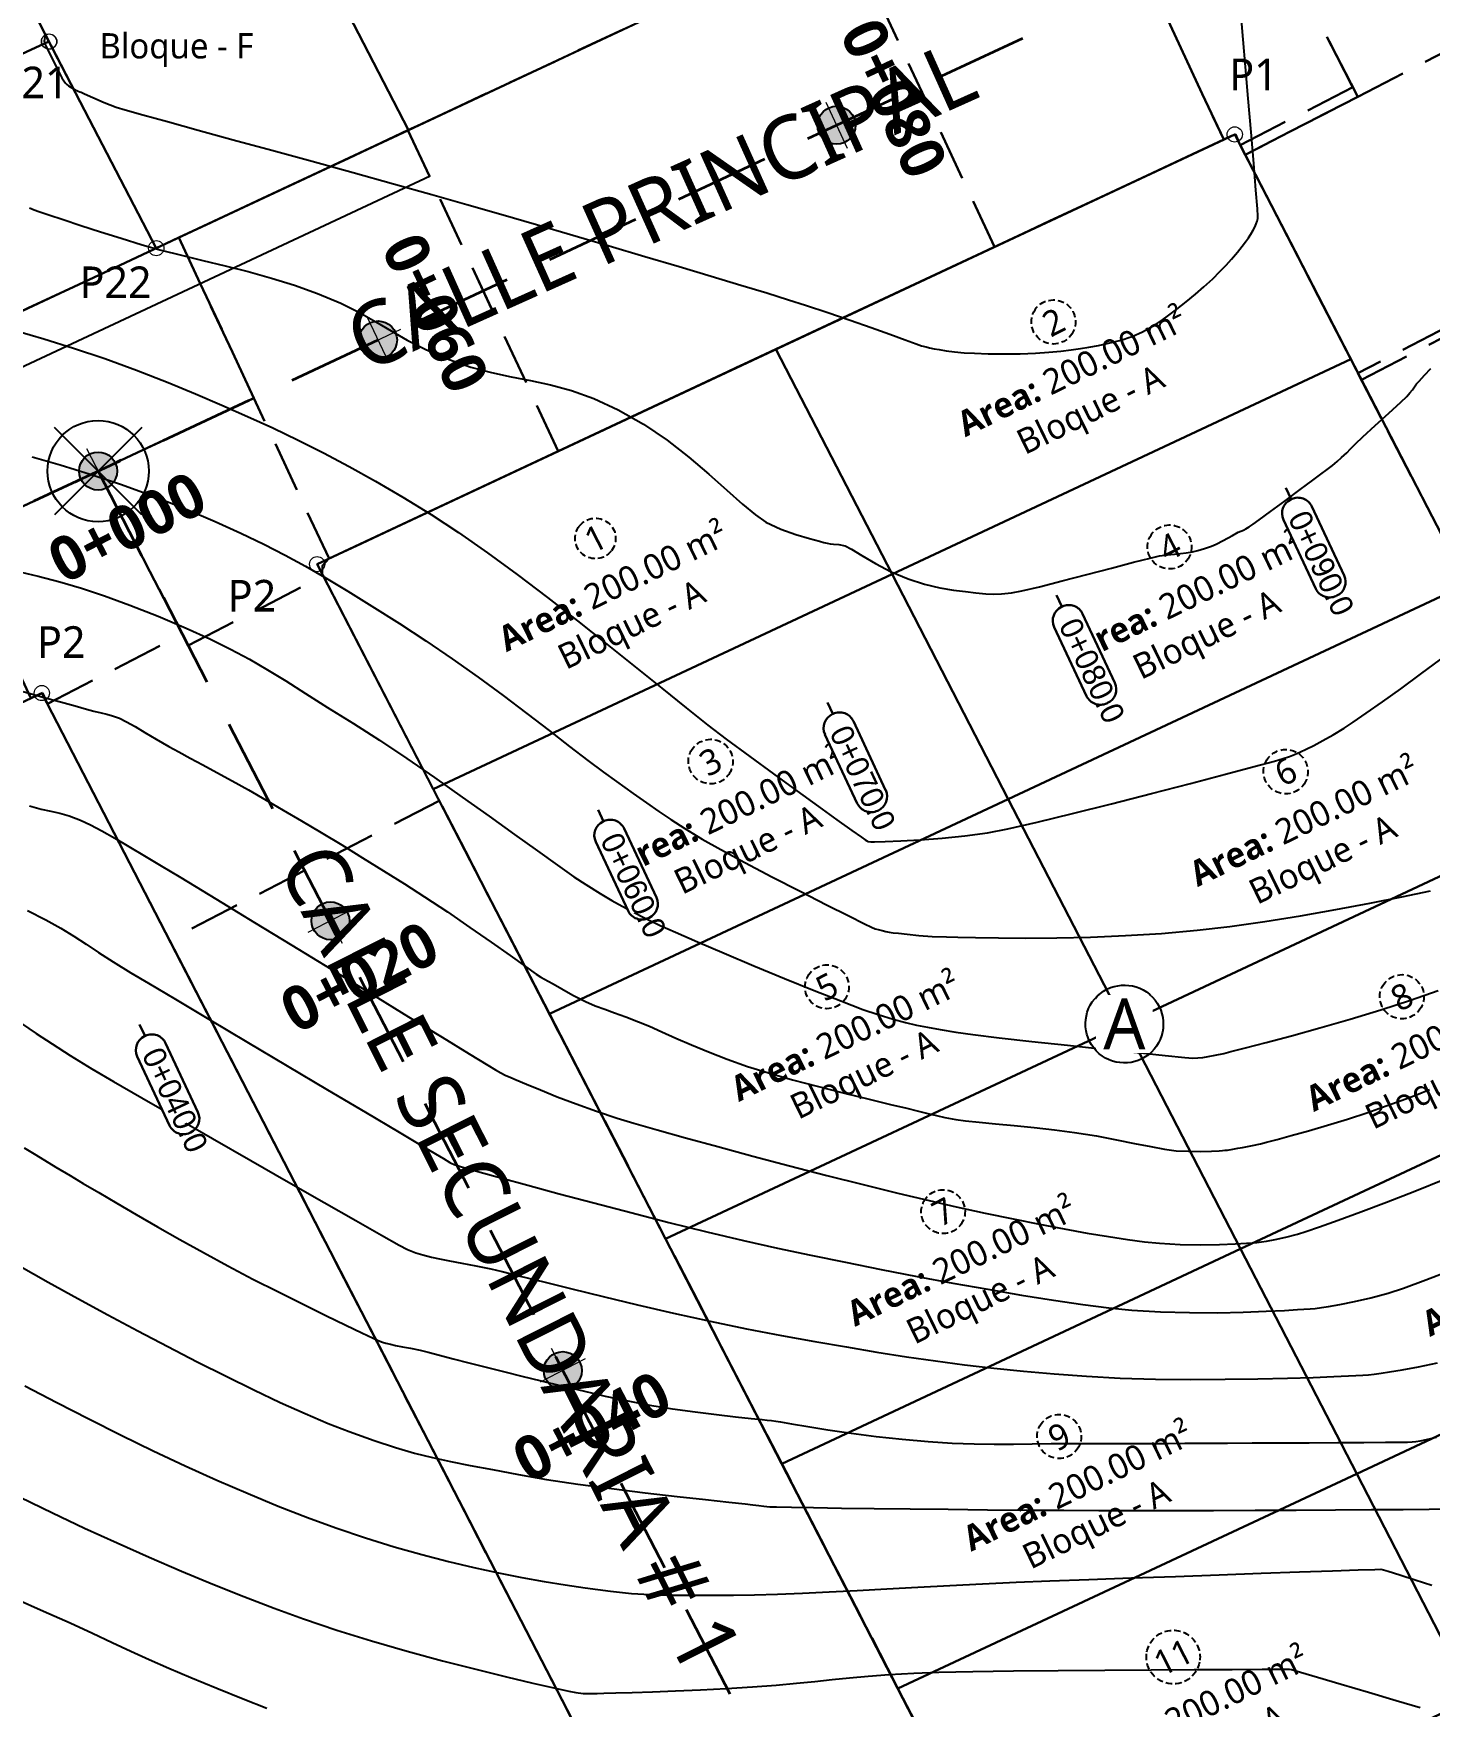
# Model space of a CAD drawing. Header units: millimetres. Extents: x 86 to 591881, y 99 to 1307229.
# Drawn here: x 590627.7 to 590682.9, y 1307025.7 to 1307091.8 of the extents above; entities that cross this region are included whole.
import ezdxf
from ezdxf.enums import TextEntityAlignment as Align

# ---------------------------------------------------------------- set-up
doc = ezdxf.new("R2010")
doc.units = ezdxf.units.MM
for name, pattern in [('CENTER2', [1.125, 0.75, -0.125, 0.125, -0.125]), ('DASHDOT', [1, 0.5, -0.25, 0, -0.25]), ('DASHED', [0.75, 0.5, -0.25]), ('DASHED2', [0.375, 0.25, -0.125]), ('HIDDEN', [0.375, 0.25, -0.125])]:
    doc.linetypes.add(name, pattern=pattern)
for name, color, linetype in [('0_BLOQUES CARRETERA', 7, 'Continuous'), ('_BREAKLINES CORRIDOR', 7, 'Continuous'), ('C-PROP-BNDY', 150, 'Continuous'), ('C-PROP-LINE', 230, 'Continuous'), ('C-PROP-TEXT', 92, 'Continuous'), ('C-ROAD', 7, 'Continuous'), ('C-ROAD-CORR-BNDY', 1, 'CENTER2'), ('C-ROAD-INTS', 5, 'Continuous'), ('C-ROAD-MARK', 212, 'Continuous'), ('C-ROAD-SAMP-TEXT', 11, 'Continuous'), ('C-ROAD-STAN-MAJR', 11, 'Continuous'), ('C-TOPO-MAJR', 9, 'Continuous'), ('C-TOPO-MINR', 8, 'Continuous')]:
    doc.layers.add(name, color=color, linetype=linetype)
for name, color, linetype, lineweight in [('_BLOQUES', 9, 'Continuous', 20), ('_BORDILLOS Y CUNETAS', 252, 'Continuous', 20), ('_TEXTO', 3, 'Continuous', 25), ('COTAS', 40, 'Continuous', 5), ('CUADROS', 9, 'Continuous', 20)]:
    doc.layers.add(name, color=color, linetype=linetype, lineweight=lineweight)
doc.styles.add('ST - ETIQUETAS', font='', dxfattribs={"height": 2.5})
doc.styles.get("Standard").update_dxf_attribs({"font": 'simplex.shx'})
doc.styles.get('ST - ETIQUETAS').set_extended_font_data('Roboto Thin')

# ---------------------------------------------------------------- blocks, each defined once
blk = doc.blocks.new('MARCA ESTACION')
h = blk.add_hatch(color=7)
h.dxf.hatch_style = 1
h.paths.add_polyline_path([(-3, 0), (0, 0), (0, 3, 0.414214)])
h.paths.add_polyline_path([(3, 0), (0, 0), (0, -3, 0.414214)])
at = {"true_color": 0xffffff}
h = blk.add_hatch(color=7, dxfattribs=at)
h.dxf.hatch_style = 1
h.paths.add_polyline_path([(0, 3), (0, 0), (3, 0, 0.414214)])
h.paths.add_polyline_path([(0, 0), (-3, 0, 0.414214), (0, -3)])
at = {"color": 7, "lineweight": 20}
for points in [[(0, 4), (0, -4)], [(-4, 0), (4, 0)]]:
    blk.add_lwpolyline(points, dxfattribs=at)
at = {"color": 7}
blk.add_circle((0, 0), 3, dxfattribs=at)
blk = doc.blocks.new('POINT INTERS')
at = {"layer": '0_BLOQUES CARRETERA', "linetype": 'DASHDOT', "lineweight": 5}
h = blk.add_hatch(color=244, dxfattribs=at)
h.dxf.hatch_style = 1
h.set_gradient(color1=(153, 27, 30), color2=(248, 153, 30), name='INVSPHERICAL')
h.paths.add_polyline_path([(0.6, 0, 1), (-0.6, 0, 1)])
blk.add_circle((0, 0), 0.574, dxfattribs=at)
blk = doc.blocks.new('Marker Pnt')
at = {"flags": 128}
for points in [[(0.862, -0.862), (-0.862, 0.862)], [(0.862, 0.862), (-0.862, -0.862)]]:
    blk.add_lwpolyline(points, dxfattribs=at)
blk.add_circle((0, 0), 1)

msp = doc.modelspace()

# ---------------------------------------------------------------- linework, layer by layer
at = {"layer": '_BLOQUES', "flags": 128}
for points in [[(590632.572, 1307083.28), (590606.041, 1307134.548), (590589.283, 1307128.797), (590583.662, 1307127.131), (590586.837, 1307126.992), (590589.321, 1307126.129), (590591.492, 1307124.646), (590593.204, 1307122.65), (590594.245, 1307120.539), (590594.733, 1307118.519), (590594.768, 1307115.803), (590594.817, 1307113.868), (590595.121, 1307111.566), (590595.633, 1307109.501), (590596.212, 1307107.858), (590600.375, 1307099.326), (590604.559, 1307090.883), (590612.893, 1307074.065), (590632.572, 1307083.28)], [(590590.178, 1307047.968), (590628.051, 1307065.704), (590657.956, 1307007.818), (590654.811, 1307006.619), (590647.927, 1307003.89), (590634.295, 1306998.682), (590617.753, 1306992.343), (590613.249, 1307001.467), (590607.385, 1307013.689), (590599.683, 1307029.141), (590590.178, 1307047.968)]]:
    msp.add_lwpolyline(points, dxfattribs=at)
at = {"layer": '_BLOQUES', "color": 140, "linetype": 'Continuous', "lineweight": 25}
msp.add_polyline3d([(590638.927, 1307070.797, 0), (590675.179, 1307087.774, 0), (590702.712, 1307034.462, 0), (590666.46, 1307017.488, 0), (590638.927, 1307070.797, 0)], dxfattribs=at)
at = {"layer": '_BORDILLOS Y CUNETAS'}
for p, q in [((590590.178, 1307047.968), (590628.051, 1307065.704)), ((590628.051, 1307065.704), (590657.956, 1307007.818))]:
    msp.add_line(p, q, dxfattribs=at)
at = {"layer": '_BREAKLINES CORRIDOR', "flags": 128}
for points in [[(590669.157, 1307012.265), (590638.927, 1307070.797), (590675.179, 1307087.774), (590706.383, 1307027.354)], [(590590.178, 1307047.968), (590628.051, 1307065.704), (590657.956, 1307007.818)], [(590628.051, 1307065.704), (590657.956, 1307007.818)]]:
    msp.add_lwpolyline(points, dxfattribs=at)
at = {"layer": 'C-PROP-BNDY', "color": 150, "linetype": 'Continuous', "lineweight": -3}
msp.add_polyline3d([(590645.365, 1307032.182, 0), (590628.051, 1307065.704, 0), (590590.178, 1307047.968, 0), (590599.683, 1307029.141, 0), (590607.385, 1307013.689, 0), (590613.279, 1307001.404, 0), (590617.753, 1306992.343, 0), (590634.295, 1306998.682, 0), (590647.927, 1307003.89, 0), (590654.811, 1307006.619, 0), (590657.956, 1307007.818, 0), (590645.365, 1307032.182, 0)], dxfattribs=at)
at = {"layer": 'C-PROP-LINE', "color": 4, "linetype": 'Continuous', "lineweight": 25}
for points in [[(590613.951, 1307121.439, 0), (590615.65, 1307118.713, 0), (590617.435, 1307117.34, 0), (590619.461, 1307116.473, 0), (590621.43, 1307116.222, 0), (590623.4, 1307116.463, 0), (590625.251, 1307117.181, 0), (590626.682, 1307118.168, 0), (590628.133, 1307119.61, 0), (590629.298, 1307120.642, 0), (590630.862, 1307121.8, 0), (590632.53, 1307122.801, 0), (590634.288, 1307123.635, 0), (590636.407, 1307124.437, 0), (590681.268, 1307141.081, 0), (590695.985, 1307112.977, 0), (590632.572, 1307083.28, 0), (590613.012, 1307121.078, 0), (590613.951, 1307121.439, 0)], [(590644.593, 1307108.385, 0), (590634.262, 1307103.938, 0), (590642.538, 1307087.947, 0), (590652.705, 1307092.709, 0), (590644.593, 1307108.385, 0)], [(590634.262, 1307103.938, 0), (590624.137, 1307099.579, 0), (590627.962, 1307092.163, 0), (590628.335, 1307091.441, 0), (590632.572, 1307083.28, 0), (590642.538, 1307087.947, 0), (590634.262, 1307103.938, 0)], [(590628.335, 1307091.441, 0), (590627.962, 1307092.163, 0), (590624.137, 1307099.579, 0), (590604.559, 1307090.883, 0), (590608.765, 1307082.395, 0), (590628.335, 1307091.441, 0)], [(590632.572, 1307083.28, 0), (590628.346, 1307091.446, 0), (590624.137, 1307099.579, 0)], [(590632.572, 1307083.28, 0), (590628.335, 1307091.441, 0), (590608.765, 1307082.395, 0), (590612.893, 1307074.065, 0), (590632.572, 1307083.28, 0)], [(590675.179, 1307087.774, 0), (590657.053, 1307079.286, 0), (590661.642, 1307070.401, 0), (590679.767, 1307078.889, 0), (590675.179, 1307087.774, 0)], [(590612.893, 1307074.065, 0), (590632.572, 1307083.28, 0)], [(590657.053, 1307079.286, 0), (590638.927, 1307070.797, 0), (590643.515, 1307061.913, 0), (590661.642, 1307070.4, 0), (590661.642, 1307070.401, 0), (590657.053, 1307079.286, 0)], [(590684.356, 1307070.004, 0), (590679.767, 1307078.889, 0), (590661.642, 1307070.401, 0), (590661.642, 1307070.4, 0), (590666.231, 1307061.516, 0), (590684.356, 1307070.004, 0)], [(590661.642, 1307070.4, 0), (590643.515, 1307061.913, 0), (590648.104, 1307053.028, 0), (590666.231, 1307061.515, 0), (590666.231, 1307061.516, 0), (590661.642, 1307070.4, 0)], [(590688.945, 1307061.119, 0), (590684.356, 1307070.004, 0), (590666.231, 1307061.516, 0), (590666.231, 1307061.515, 0), (590670.82, 1307052.63, 0), (590688.945, 1307061.119, 0)], [(590666.231, 1307061.515, 0), (590648.104, 1307053.028, 0), (590652.693, 1307044.143, 0), (590670.82, 1307052.63, 0), (590670.82, 1307052.63, 0), (590666.231, 1307061.515, 0)], [(590693.534, 1307052.233, 0), (590688.945, 1307061.119, 0), (590670.82, 1307052.63, 0), (590670.82, 1307052.63, 0), (590675.409, 1307043.745, 0), (590693.534, 1307052.233, 0)], [(590675.409, 1307043.745, 0), (590670.82, 1307052.63, 0), (590652.693, 1307044.143, 0), (590657.282, 1307035.258, 0), (590675.409, 1307043.745, 0)], [(590698.123, 1307043.348, 0), (590693.534, 1307052.233, 0), (590675.409, 1307043.745, 0), (590679.997, 1307034.86, 0), (590679.998, 1307034.86, 0), (590698.123, 1307043.348, 0)], [(590675.409, 1307043.745, 0), (590657.282, 1307035.258, 0), (590661.871, 1307026.373, 0), (590679.997, 1307034.86, 0), (590675.409, 1307043.745, 0)], [(590702.712, 1307034.462, 0), (590698.123, 1307043.348, 0), (590679.998, 1307034.86, 0), (590684.586, 1307025.975, 0), (590702.712, 1307034.462, 0)], [(590684.586, 1307025.975, 0), (590679.998, 1307034.86, 0), (590679.997, 1307034.86, 0), (590661.871, 1307026.373, 0), (590666.46, 1307017.488, 0), (590684.586, 1307025.975, 0)]]:
    msp.add_polyline3d(points, dxfattribs=at)
at = {"layer": 'C-PROP-TEXT', "color": 12, "linetype": 'DASHED2', "lineweight": 25, "extrusion": (0, 0, -1)}
for centre, radius, start, end in [((-590668.015, 1307080.364), 0.872, 27.69417, 207.69417), ((-590668.015, 1307080.364), 0.872, 207.69417, 27.69417), ((-590649.921, 1307071.812), 0.8, 218.28978, 38.28978), ((-590649.921, 1307071.812), 0.8, 38.28978, 218.28978), ((-590672.604, 1307071.477), 0.87, 26.73934, 206.73934), ((-590672.604, 1307071.477), 0.87, 206.73934, 26.73934), ((-590654.474, 1307062.998), 0.88, 27.74936, 207.74936), ((-590654.474, 1307062.998), 0.88, 207.74936, 27.74936), ((-590677.19, 1307062.599), 0.877, 208.05681, 28.05681), ((-590677.19, 1307062.599), 0.877, 28.05681, 208.05681), ((-590659.069, 1307054.1), 0.866, 208.4059, 28.4059), ((-590659.069, 1307054.1), 0.866, 28.4059, 208.4059), ((-590681.781, 1307053.708), 0.871, 28.83563, 208.83563), ((-590681.781, 1307053.708), 0.871, 208.83563, 28.83563), ((-590663.658, 1307045.216), 0.866, 27.22849, 207.22849), ((-590663.658, 1307045.216), 0.866, 207.22849, 27.22849), ((-590668.244, 1307036.335), 0.871, 28.83563, 208.83563), ((-590668.244, 1307036.335), 0.871, 208.83563, 28.83563), ((-590672.747, 1307027.619), 1.06, 11.11357, 191.11357), ((-590672.747, 1307027.619), 1.06, 191.11357, 11.11357)]:
    msp.add_arc(centre, radius, start, end, dxfattribs=at)
at = {"layer": 'C-ROAD', "color": 2, "linetype": 'HIDDEN', "lineweight": 35, "ltscale": 15, "flags": 128}
for points in [[(590586.998, 1307054.208), (590821.743, 1307164.14)], [(590630.274, 1307074.474), (590663.56, 1307010.043)]]:
    msp.add_lwpolyline(points, dxfattribs=at)
at = {"layer": 'C-ROAD', "color": 7, "linetype": 'Continuous', "lineweight": -3, "flags": 128}
msp.add_lwpolyline([(590613.441, 1307072.113), (590643.395, 1307086.14)], dxfattribs=at)
at = {"layer": 'C-ROAD-CORR-BNDY', "color": 166, "linetype": 'DASHED', "lineweight": 30, "ltscale": 4}
for points in [[(590665.687, 1307083.329), (590666.038, 1307083.493), (590667.849, 1307084.342), (590669.66, 1307085.19), (590671.472, 1307086.038), (590673.283, 1307086.886), (590674.743, 1307087.57), (590668.806, 1307100.249), (590667.345, 1307099.565), (590665.534, 1307098.717), (590663.723, 1307097.868), (590661.912, 1307097.02), (590660.101, 1307096.172), (590659.75, 1307096.008)], [(590684.48, 1307091.556), (590684.455, 1307091.605), (590684.455, 1307091.606), (590684.455, 1307091.606), (590684.237, 1307092.016), (590684.242, 1307092.018), (590684.362, 1307092.074), (590684.363, 1307092.075), (590684.363, 1307092.075), (590684.708, 1307092.236), (590684.708, 1307092.237), (590684.712, 1307092.239), (590681.744, 1307098.578), (590681.679, 1307098.548), (590681.671, 1307098.544), (590676.509, 1307096.126), (590676.496, 1307096.12), (590676.505, 1307096.103), (590677.414, 1307094.342), (590677.439, 1307094.294), (590679.755, 1307089.809), (590679.758, 1307089.803), (590679.761, 1307089.797), (590680.038, 1307089.262)], [(590674.743, 1307087.57), (590675.057, 1307087.717), (590675.058, 1307087.717), (590675.059, 1307087.718), (590675.179, 1307087.774), (590675.209, 1307087.788), (590675.398, 1307087.35), (590675.398, 1307087.35), (590675.398, 1307087.349), (590675.399, 1307087.347), (590679.842, 1307089.641), (590679.829, 1307089.667), (590679.826, 1307089.673), (590679.823, 1307089.679), (590677.574, 1307094.032), (590677.414, 1307094.342), (590676.504, 1307096.104), (590676.496, 1307096.12), (590676.484, 1307096.115), (590671.774, 1307093.909)], [(590648.454, 1307075.259), (590662.415, 1307081.797), (590665.687, 1307083.329), (590659.75, 1307096.008), (590656.478, 1307094.476), (590642.516, 1307087.937)], [(590675.595, 1307086.968), (590675.724, 1307086.718), (590676.642, 1307084.941), (590677.56, 1307083.164), (590678.477, 1307081.387), (590679.395, 1307079.61), (590679.988, 1307078.462), (590679.99, 1307078.459), (590680.184, 1307078.083), (590689.069, 1307082.671), (590688.875, 1307083.048), (590688.873, 1307083.05), (590688.28, 1307084.199), (590687.362, 1307085.976), (590686.445, 1307087.753), (590685.527, 1307089.53), (590684.609, 1307091.307), (590684.48, 1307091.556)], [(590675.399, 1307087.347), (590675.595, 1307086.968), (590680.038, 1307089.262), (590679.842, 1307089.641)], [(590639.398, 1307071.018), (590640.681, 1307071.619), (590642.492, 1307072.467), (590644.303, 1307073.315), (590646.114, 1307074.163), (590647.926, 1307075.011), (590648.454, 1307075.259), (590642.516, 1307087.937), (590641.988, 1307087.69), (590640.177, 1307086.842), (590638.366, 1307085.994), (590636.555, 1307085.145), (590634.743, 1307084.297), (590633.46, 1307083.696)], [(590624.647, 1307071.839), (590625.033, 1307072.02), (590626.845, 1307072.869), (590628.656, 1307073.717), (590629.263, 1307074.001), (590630.467, 1307074.565), (590632.278, 1307075.413), (590634.09, 1307076.261), (590635.901, 1307077.11), (590636.429, 1307077.357), (590633.46, 1307083.696), (590632.932, 1307083.449), (590631.121, 1307082.601), (590629.31, 1307081.752), (590627.498, 1307080.904), (590626.295, 1307080.341), (590625.687, 1307080.056), (590623.876, 1307079.208), (590622.065, 1307078.36), (590621.678, 1307078.179)], [(590680.047, 1307078.347), (590681.231, 1307076.056), (590690.408, 1307058.286), (590699.585, 1307040.516), (590706.501, 1307027.124), (590715.386, 1307031.713), (590708.47, 1307045.104), (590699.293, 1307062.875), (590690.116, 1307080.645), (590688.932, 1307082.936)], [(590639.166, 1307070.335), (590639.132, 1307070.416), (590639.132, 1307070.417), (590639.136, 1307070.724), (590639.136, 1307070.726), (590639.148, 1307070.757), (590639.149, 1307070.758), (590639.149, 1307070.759), (590639.393, 1307071.016), (590639.398, 1307071.018), (590636.429, 1307077.357), (590636.363, 1307077.326), (590630.289, 1307074.481), (590630.274, 1307074.474), (590630.283, 1307074.458), (590630.733, 1307073.585), (590630.763, 1307073.528), (590633.302, 1307068.612), (590633.306, 1307068.605), (590633.835, 1307067.581)], [(590627.616, 1307065.5), (590627.99, 1307065.675), (590627.991, 1307065.676), (590627.992, 1307065.676), (590628.051, 1307065.704), (590628.082, 1307065.719), (590628.272, 1307065.277), (590633.603, 1307068.031), (590630.923, 1307073.219), (590630.733, 1307073.585), (590630.282, 1307074.459), (590630.274, 1307074.474), (590630.26, 1307074.468), (590624.647, 1307071.839)], [(590633.094, 1307055.943), (590634.123, 1307053.952), (590643.303, 1307036.183), (590652.482, 1307018.414), (590657.956, 1307007.818), (590657.957, 1307007.816), (590658.229, 1307007.289), (590668.891, 1307012.797), (590668.619, 1307013.323), (590668.617, 1307013.326), (590663.144, 1307023.922), (590653.964, 1307041.691), (590644.784, 1307059.46), (590643.755, 1307061.451)]]:
    msp.add_lwpolyline(points, close=True, dxfattribs=at)
at = {"layer": 'C-TOPO-MAJR', "color": 40, "linetype": 'Continuous', "lineweight": -3}
for points, elevation in [([(590627.57, 1307084.874), (590627.75, 1307084.8), (590627.938, 1307084.734), (590628.333, 1307084.599), (590628.897, 1307084.41), (590629.588, 1307084.182), (590630.365, 1307083.93), (590631.189, 1307083.669), (590632.017, 1307083.415), (590632.764, 1307083.205), (590633.566, 1307083.002), (590634.414, 1307082.798), (590635.296, 1307082.584), (590636.202, 1307082.355), (590637.119, 1307082.101), (590638.037, 1307081.815), (590638.944, 1307081.491), (590639.862, 1307081.104), (590640.605, 1307080.734), (590641.243, 1307080.373), (590641.847, 1307080.013), (590642.484, 1307079.649), (590643.226, 1307079.274), (590644.141, 1307078.879), (590645.003, 1307078.578), (590645.812, 1307078.363), (590646.591, 1307078.198), (590647.362, 1307078.048), (590648.148, 1307077.878), (590648.972, 1307077.652), (590649.857, 1307077.336), (590650.826, 1307076.894), (590651.818, 1307076.328), (590652.75, 1307075.69), (590653.616, 1307075.018), (590654.406, 1307074.349), (590655.114, 1307073.721), (590655.729, 1307073.172), (590656.246, 1307072.739), (590656.654, 1307072.46), (590657.246, 1307072.184), (590657.845, 1307071.965), (590658.377, 1307071.804), (590658.77, 1307071.7), (590658.95, 1307071.656), (590659.072, 1307071.623), (590659.195, 1307071.596), (590659.331, 1307071.586), (590659.543, 1307071.569), (590659.788, 1307071.517), (590660.034, 1307071.389), (590660.446, 1307071.139), (590660.983, 1307070.822), (590661.606, 1307070.495), (590662.275, 1307070.212), (590662.927, 1307070.007), (590663.525, 1307069.865), (590664.064, 1307069.771), (590664.54, 1307069.71), (590664.948, 1307069.667), (590665.344, 1307069.628), (590665.656, 1307069.61), (590665.967, 1307069.619), (590666.361, 1307069.658), (590666.77, 1307069.739), (590667.469, 1307069.907), (590668.359, 1307070.132), (590669.34, 1307070.387), (590670.313, 1307070.642), (590671.181, 1307070.869), (590671.843, 1307071.039), (590672.201, 1307071.123), (590672.523, 1307071.17), (590672.8, 1307071.196), (590673.041, 1307071.214), (590673.254, 1307071.24), (590673.51, 1307071.288), (590673.72, 1307071.336), (590673.856, 1307071.372), (590673.982, 1307071.41), (590674.107, 1307071.453), (590674.256, 1307071.506), (590674.451, 1307071.586), (590674.726, 1307071.731), (590675.093, 1307071.934), (590675.31, 1307072.054), (590675.415, 1307072.099), (590675.519, 1307072.145), (590675.611, 1307072.195), (590675.748, 1307072.277), (590675.911, 1307072.381), (590676.142, 1307072.546), (590676.597, 1307072.879), (590677.172, 1307073.302), (590677.764, 1307073.74), (590678.269, 1307074.115), (590678.583, 1307074.352), (590678.831, 1307074.541), (590679.036, 1307074.699), (590679.219, 1307074.846), (590679.402, 1307075.004), (590679.601, 1307075.194), (590679.751, 1307075.353), (590679.945, 1307075.549), (590680.237, 1307075.821), (590680.726, 1307076.269), (590681.272, 1307076.767), (590681.734, 1307077.192), (590681.972, 1307077.418), (590682.098, 1307077.562), (590682.197, 1307077.686), (590682.252, 1307077.759), (590682.305, 1307077.837), (590682.357, 1307077.914), (590682.461, 1307078.026), (590682.675, 1307078.257), (590682.92, 1307078.53)], 460), ([(590627.672, 1307075.041), (590628.773, 1307074.723), (590629.958, 1307074.358), (590631.197, 1307073.945), (590632.465, 1307073.486), (590633.732, 1307072.979), (590634.902, 1307072.478), (590635.919, 1307072.02), (590636.826, 1307071.586), (590637.661, 1307071.158), (590638.465, 1307070.718), (590639.279, 1307070.245), (590640.142, 1307069.723), (590641.095, 1307069.131), (590642.179, 1307068.451), (590643.227, 1307067.772), (590644.267, 1307067.06), (590645.288, 1307066.332), (590646.276, 1307065.605), (590647.216, 1307064.896), (590648.097, 1307064.222), (590648.904, 1307063.599), (590649.625, 1307063.044), (590650.245, 1307062.575), (590650.752, 1307062.207), (590651.411, 1307061.742), (590651.945, 1307061.362), (590652.421, 1307061.028), (590652.902, 1307060.704), (590653.454, 1307060.352), (590654.143, 1307059.936), (590654.87, 1307059.524), (590655.819, 1307059.012), (590656.896, 1307058.447), (590658.004, 1307057.875), (590659.047, 1307057.343), (590659.93, 1307056.897), (590660.557, 1307056.584), (590660.832, 1307056.451), (590660.977, 1307056.396), (590661.096, 1307056.36), (590661.248, 1307056.322), (590661.401, 1307056.285), (590661.527, 1307056.261), (590661.686, 1307056.238), (590661.89, 1307056.213), (590662.241, 1307056.174), (590662.701, 1307056.131), (590663.23, 1307056.093), (590663.79, 1307056.068), (590664.238, 1307056.057), (590664.937, 1307056.042), (590665.847, 1307056.03), (590666.932, 1307056.026), (590668.156, 1307056.036), (590669.48, 1307056.066), (590670.868, 1307056.122), (590672.283, 1307056.209), (590673.688, 1307056.333), (590674.987, 1307056.486), (590676.362, 1307056.681), (590677.771, 1307056.905), (590679.171, 1307057.148), (590680.522, 1307057.4), (590681.782, 1307057.65), (590682.909, 1307057.886)], 459.5), ([(590627.317, 1307065.762), (590628.089, 1307065.545), (590628.784, 1307065.354), (590629.37, 1307065.194), (590629.821, 1307065.073), (590630.106, 1307064.995), (590630.393, 1307064.922), (590630.62, 1307064.871), (590630.842, 1307064.811), (590631.117, 1307064.709), (590631.4, 1307064.571), (590631.736, 1307064.38), (590632.126, 1307064.146), (590632.568, 1307063.881), (590633.063, 1307063.595), (590633.461, 1307063.376), (590633.911, 1307063.133), (590634.413, 1307062.865), (590634.965, 1307062.567), (590635.567, 1307062.238), (590636.218, 1307061.875), (590636.918, 1307061.474), (590637.587, 1307061.084), (590638.316, 1307060.654), (590639.091, 1307060.192), (590639.899, 1307059.705), (590640.725, 1307059.2), (590641.555, 1307058.685), (590642.375, 1307058.168), (590643.171, 1307057.656), (590644.073, 1307057.058), (590644.967, 1307056.448), (590645.809, 1307055.861), (590646.555, 1307055.334), (590647.158, 1307054.903), (590647.575, 1307054.605), (590647.761, 1307054.476), (590647.908, 1307054.398), (590648.059, 1307054.325), (590648.249, 1307054.214), (590648.59, 1307054.014), (590649.032, 1307053.768), (590649.527, 1307053.521), (590649.915, 1307053.354), (590650.29, 1307053.21), (590650.682, 1307053.071), (590651.119, 1307052.914), (590651.629, 1307052.719), (590652.058, 1307052.54), (590652.547, 1307052.323), (590653.099, 1307052.076), (590653.713, 1307051.808), (590654.39, 1307051.526), (590655.131, 1307051.239), (590655.936, 1307050.955), (590656.758, 1307050.699), (590657.712, 1307050.429), (590658.735, 1307050.158), (590659.763, 1307049.897), (590660.73, 1307049.659), (590661.574, 1307049.456), (590662.229, 1307049.3), (590662.631, 1307049.204), (590663.06, 1307049.097), (590663.394, 1307049.014), (590663.73, 1307048.939), (590664.165, 1307048.86), (590664.547, 1307048.809), (590665.08, 1307048.754), (590665.732, 1307048.691), (590666.469, 1307048.621), (590667.256, 1307048.541), (590668.06, 1307048.45), (590668.848, 1307048.346), (590669.711, 1307048.208), (590670.506, 1307048.06), (590671.225, 1307047.915), (590671.862, 1307047.786), (590672.41, 1307047.686), (590672.863, 1307047.626), (590673.358, 1307047.6), (590673.841, 1307047.598), (590674.259, 1307047.611), (590674.56, 1307047.626), (590674.693, 1307047.635), (590674.791, 1307047.641), (590674.888, 1307047.65), (590675.097, 1307047.689), (590675.303, 1307047.728), (590675.395, 1307047.738), (590675.488, 1307047.747), (590675.623, 1307047.772), (590675.886, 1307047.826), (590676.199, 1307047.899), (590676.435, 1307047.959), (590676.851, 1307048.069), (590677.413, 1307048.222), (590678.087, 1307048.411), (590678.838, 1307048.631), (590679.631, 1307048.876), (590680.432, 1307049.139), (590681.164, 1307049.393), (590681.794, 1307049.62), (590682.354, 1307049.833), (590682.877, 1307050.04)], 459), ([(590627.487, 1307057.109), (590628.215, 1307056.743), (590628.808, 1307056.414), (590629.318, 1307056.103), (590629.797, 1307055.79), (590630.297, 1307055.458), (590630.87, 1307055.086), (590631.567, 1307054.657), (590632.27, 1307054.238), (590633.328, 1307053.608), (590634.653, 1307052.82), (590636.156, 1307051.926), (590637.748, 1307050.98), (590639.339, 1307050.035), (590640.84, 1307049.143), (590642.164, 1307048.357), (590643.219, 1307047.73), (590643.919, 1307047.314), (590644.172, 1307047.164), (590644.224, 1307047.137), (590644.348, 1307047.086), (590644.593, 1307046.997), (590644.816, 1307046.933), (590645.365, 1307046.779), (590646.191, 1307046.55), (590647.247, 1307046.261), (590648.486, 1307045.926), (590649.861, 1307045.56), (590651.324, 1307045.178), (590652.828, 1307044.794), (590654.325, 1307044.423), (590655.769, 1307044.079), (590657.113, 1307043.778), (590658.427, 1307043.499), (590659.799, 1307043.216), (590661.208, 1307042.935), (590662.63, 1307042.66), (590664.045, 1307042.397), (590665.428, 1307042.149), (590666.759, 1307041.923), (590668.015, 1307041.724), (590669.173, 1307041.555), (590670.211, 1307041.422), (590671.107, 1307041.331), (590672.248, 1307041.259), (590673.392, 1307041.227), (590674.497, 1307041.226), (590675.518, 1307041.246), (590676.414, 1307041.279), (590677.14, 1307041.316), (590677.653, 1307041.347), (590677.911, 1307041.363), (590678.158, 1307041.377), (590678.355, 1307041.396), (590678.6, 1307041.432), (590678.881, 1307041.476), (590679.331, 1307041.552), (590679.905, 1307041.664), (590680.558, 1307041.811), (590681.244, 1307041.997), (590681.846, 1307042.199), (590682.726, 1307042.523), (590683.79, 1307042.929)], 458.5), ([(590627.357, 1307047.744), (590627.755, 1307047.497), (590628.155, 1307047.252), (590628.608, 1307046.978), (590629.168, 1307046.645), (590629.691, 1307046.335), (590630.308, 1307045.968), (590631.009, 1307045.554), (590631.783, 1307045.102), (590632.62, 1307044.619), (590633.509, 1307044.115), (590634.439, 1307043.598), (590635.401, 1307043.077), (590636.394, 1307042.555), (590637.397, 1307042.043), (590638.37, 1307041.556), (590639.271, 1307041.113), (590640.059, 1307040.732), (590640.695, 1307040.428), (590641.137, 1307040.221), (590641.345, 1307040.128), (590641.512, 1307040.064), (590641.648, 1307040.022), (590641.822, 1307039.976), (590642.022, 1307039.933), (590642.294, 1307039.882), (590642.621, 1307039.819), (590642.992, 1307039.741), (590643.316, 1307039.662), (590643.758, 1307039.548), (590644.3, 1307039.407), (590644.924, 1307039.245), (590645.61, 1307039.071), (590646.339, 1307038.891), (590647.019, 1307038.724), (590647.773, 1307038.537), (590648.583, 1307038.337), (590649.434, 1307038.133), (590650.311, 1307037.933), (590651.198, 1307037.745), (590652.078, 1307037.577), (590652.968, 1307037.431), (590653.86, 1307037.304), (590654.706, 1307037.197), (590655.461, 1307037.11), (590656.077, 1307037.045), (590656.507, 1307037.002), (590656.704, 1307036.983), (590656.874, 1307036.962), (590657.045, 1307036.941), (590657.236, 1307036.908), (590657.672, 1307036.834), (590658.308, 1307036.728), (590659.105, 1307036.603), (590660.021, 1307036.47), (590661.015, 1307036.34), (590662.044, 1307036.224), (590663.068, 1307036.135), (590664.021, 1307036.076), (590664.884, 1307036.043), (590665.681, 1307036.029), (590666.438, 1307036.029), (590667.179, 1307036.038), (590667.931, 1307036.051), (590668.717, 1307036.06), (590669.565, 1307036.062), (590670.479, 1307036.059), (590671.24, 1307036.059), (590671.907, 1307036.061), (590672.544, 1307036.064), (590673.211, 1307036.068), (590673.971, 1307036.072), (590674.886, 1307036.076), (590675.861, 1307036.08), (590676.963, 1307036.085), (590678.117, 1307036.089), (590679.246, 1307036.094), (590680.276, 1307036.099), (590681.129, 1307036.104), (590681.73, 1307036.109), (590682.003, 1307036.114), (590682.184, 1307036.125), (590682.328, 1307036.138), (590682.507, 1307036.164), (590682.75, 1307036.214), (590683.154, 1307036.306)], 458), ([(590627.387, 1307038.333), (590628.64, 1307037.676), (590629.908, 1307037.028), (590631.182, 1307036.392), (590632.455, 1307035.774), (590633.72, 1307035.18), (590634.97, 1307034.613), (590636.197, 1307034.08), (590637.393, 1307033.584), (590638.551, 1307033.131), (590639.664, 1307032.726), (590640.84, 1307032.332), (590641.974, 1307031.98), (590643.067, 1307031.669), (590644.117, 1307031.395), (590645.124, 1307031.154), (590646.09, 1307030.945), (590647.012, 1307030.762), (590647.891, 1307030.604), (590648.727, 1307030.468), (590649.519, 1307030.35), (590650.516, 1307030.218), (590651.349, 1307030.134), (590652.085, 1307030.086), (590652.79, 1307030.065), (590653.531, 1307030.061), (590654.373, 1307030.066), (590655.382, 1307030.068), (590656.207, 1307030.077), (590657.115, 1307030.102), (590658.099, 1307030.142), (590659.152, 1307030.192), (590660.267, 1307030.252), (590661.438, 1307030.316), (590662.657, 1307030.384), (590663.918, 1307030.451), (590665.214, 1307030.515), (590666.538, 1307030.573), (590667.877, 1307030.626), (590669.418, 1307030.684), (590671.094, 1307030.746), (590672.832, 1307030.809), (590674.566, 1307030.87), (590676.224, 1307030.929), (590677.737, 1307030.981), (590679.036, 1307031.026), (590680.051, 1307031.061), (590680.713, 1307031.083), (590680.952, 1307031.091), (590681.005, 1307031.08), (590681.058, 1307031.067), (590681.242, 1307031.009), (590681.699, 1307030.865), (590682.312, 1307030.668), (590682.963, 1307030.456)], 457.5), ([(590627.001, 1307029.935), (590628.123, 1307029.439), (590629.166, 1307028.969), (590630.054, 1307028.562), (590630.837, 1307028.198), (590631.567, 1307027.86), (590632.294, 1307027.529), (590633.068, 1307027.187), (590633.94, 1307026.814), (590634.96, 1307026.393), (590636.006, 1307025.971), (590636.938, 1307025.601)], 457)]:
    msp.add_lwpolyline(points, dxfattribs=dict(at, elevation=elevation))
at = {"layer": 'C-TOPO-MINR', "color": 44, "linetype": 'Continuous', "lineweight": -3}
for points, elevation in [([(590628.217, 1307091.764), (590628.176, 1307091.63), (590628.151, 1307091.53), (590628.15, 1307091.453), (590628.158, 1307091.378), (590628.263, 1307091.162), (590628.489, 1307090.711), (590628.722, 1307090.252), (590628.846, 1307090.011), (590628.922, 1307089.886), (590628.982, 1307089.798), (590629.041, 1307089.743), (590629.103, 1307089.692), (590629.235, 1307089.612), (590629.363, 1307089.538), (590629.43, 1307089.505), (590629.486, 1307089.48), (590629.551, 1307089.457), (590629.606, 1307089.444), (590629.736, 1307089.382), (590630.065, 1307089.231), (590630.511, 1307089.039), (590630.993, 1307088.853), (590631.349, 1307088.745), (590632.042, 1307088.549), (590633.018, 1307088.279), (590634.227, 1307087.947), (590635.616, 1307087.566), (590637.134, 1307087.151), (590638.729, 1307086.714), (590640.349, 1307086.267), (590641.944, 1307085.825), (590643.461, 1307085.4), (590644.848, 1307085.005), (590646.191, 1307084.618), (590647.594, 1307084.211), (590649.026, 1307083.793), (590650.461, 1307083.372), (590651.87, 1307082.956), (590653.226, 1307082.554), (590654.5, 1307082.174), (590655.664, 1307081.823), (590656.69, 1307081.511), (590657.551, 1307081.245), (590658.217, 1307081.034), (590659.107, 1307080.739), (590659.989, 1307080.436), (590660.819, 1307080.143), (590661.558, 1307079.877), (590662.164, 1307079.657), (590662.595, 1307079.501), (590662.809, 1307079.427), (590662.982, 1307079.377), (590663.122, 1307079.343), (590663.3, 1307079.308), (590663.503, 1307079.271), (590663.777, 1307079.226), (590664.108, 1307079.183), (590664.486, 1307079.148), (590664.892, 1307079.128), (590665.438, 1307079.112), (590666.063, 1307079.106), (590666.708, 1307079.111), (590667.311, 1307079.132), (590667.838, 1307079.166), (590668.302, 1307079.209), (590668.713, 1307079.259), (590669.081, 1307079.311), (590669.417, 1307079.365), (590669.8, 1307079.435), (590670.136, 1307079.508), (590670.412, 1307079.575), (590670.62, 1307079.629), (590670.808, 1307079.683), (590670.958, 1307079.732), (590671.122, 1307079.792), (590671.275, 1307079.851), (590671.394, 1307079.903), (590671.541, 1307079.975), (590671.75, 1307080.088), (590672.013, 1307080.243), (590672.323, 1307080.447), (590672.573, 1307080.628), (590672.897, 1307080.875), (590673.26, 1307081.162), (590673.627, 1307081.464), (590673.96, 1307081.752), (590674.308, 1307082.073), (590674.596, 1307082.359), (590674.838, 1307082.613), (590675.046, 1307082.842), (590675.286, 1307083.119), (590675.475, 1307083.353), (590675.606, 1307083.525), (590675.722, 1307083.686), (590675.817, 1307083.833), (590675.907, 1307083.985), (590675.973, 1307084.111), (590676.03, 1307084.243), (590676.068, 1307084.352), (590676.087, 1307084.45), (590676.096, 1307084.549), (590676.074, 1307084.833), (590676.014, 1307085.565), (590675.927, 1307086.619), (590675.822, 1307087.868), (590675.712, 1307089.188), (590675.605, 1307090.45), (590675.513, 1307091.529), (590675.447, 1307092.3)], 460.25), ([(590627.055, 1307080.02), (590628.129, 1307079.698), (590629.303, 1307079.328), (590630.538, 1307078.915), (590631.797, 1307078.463), (590633.041, 1307077.976), (590634.121, 1307077.528), (590635.164, 1307077.083), (590636.18, 1307076.635), (590637.18, 1307076.176), (590638.175, 1307075.698), (590639.175, 1307075.193), (590640.19, 1307074.653), (590641.231, 1307074.072), (590642.309, 1307073.441), (590643.434, 1307072.753), (590644.517, 1307072.047), (590645.657, 1307071.25), (590646.833, 1307070.388), (590648.025, 1307069.482), (590649.213, 1307068.556), (590650.375, 1307067.634), (590651.492, 1307066.738), (590652.542, 1307065.892), (590653.506, 1307065.119), (590654.362, 1307064.442), (590655.091, 1307063.885), (590656.019, 1307063.199), (590656.963, 1307062.508), (590657.88, 1307061.84), (590658.729, 1307061.226), (590659.465, 1307060.696), (590660.046, 1307060.279), (590660.429, 1307060.005), (590660.572, 1307059.903), (590660.639, 1307059.868), (590660.698, 1307059.84), (590660.796, 1307059.828), (590660.95, 1307059.83), (590661.363, 1307059.841), (590661.981, 1307059.864), (590662.75, 1307059.906), (590663.615, 1307059.97), (590664.52, 1307060.061), (590665.411, 1307060.185), (590666.221, 1307060.344), (590667.372, 1307060.606), (590668.767, 1307060.944), (590670.306, 1307061.33), (590671.892, 1307061.736), (590673.427, 1307062.135), (590674.813, 1307062.5), (590675.951, 1307062.803), (590676.743, 1307063.017), (590677.092, 1307063.114), (590677.343, 1307063.196), (590677.54, 1307063.272), (590677.781, 1307063.38), (590678.004, 1307063.485), (590678.303, 1307063.634), (590678.664, 1307063.824), (590679.068, 1307064.052), (590679.498, 1307064.315), (590679.86, 1307064.554), (590680.376, 1307064.908), (590681.013, 1307065.356), (590681.738, 1307065.877), (590682.516, 1307066.448), (590683.316, 1307067.049)], 459.75), ([(590627.014, 1307070.529), (590627.904, 1307070.319), (590628.761, 1307070.097), (590629.625, 1307069.845), (590630.534, 1307069.546), (590631.53, 1307069.183), (590632.651, 1307068.738), (590633.753, 1307068.272), (590634.691, 1307067.845), (590635.51, 1307067.44), (590636.253, 1307067.039), (590636.964, 1307066.626), (590637.686, 1307066.182), (590638.465, 1307065.69), (590639.342, 1307065.134), (590640.362, 1307064.496), (590641.391, 1307063.84), (590642.469, 1307063.121), (590643.569, 1307062.364), (590644.662, 1307061.595), (590645.722, 1307060.838), (590646.72, 1307060.12), (590647.628, 1307059.466), (590648.42, 1307058.9), (590649.067, 1307058.448), (590649.541, 1307058.136), (590650.104, 1307057.79), (590650.566, 1307057.514), (590650.98, 1307057.279), (590651.401, 1307057.055), (590651.882, 1307056.815), (590652.477, 1307056.528), (590653.082, 1307056.252), (590653.952, 1307055.873), (590655.011, 1307055.422), (590656.184, 1307054.931), (590657.394, 1307054.432), (590658.566, 1307053.958), (590659.623, 1307053.54), (590660.49, 1307053.209), (590661.091, 1307053), (590661.683, 1307052.82), (590662.17, 1307052.687), (590662.607, 1307052.585), (590663.047, 1307052.499), (590663.546, 1307052.413), (590664.158, 1307052.311), (590664.836, 1307052.216), (590665.875, 1307052.09), (590667.159, 1307051.944), (590668.573, 1307051.789), (590670, 1307051.638), (590671.325, 1307051.5), (590672.431, 1307051.388), (590673.203, 1307051.312), (590673.525, 1307051.283), (590673.72, 1307051.289), (590673.915, 1307051.313), (590674.125, 1307051.345), (590674.405, 1307051.396), (590674.744, 1307051.471), (590675.03, 1307051.541), (590675.608, 1307051.687), (590676.423, 1307051.898), (590677.42, 1307052.163), (590678.545, 1307052.473), (590679.741, 1307052.818), (590680.954, 1307053.185), (590682.128, 1307053.566), (590683.209, 1307053.95)], 459.25), ([(590627.56, 1307061.251), (590628.031, 1307061.122), (590628.412, 1307061.036), (590628.759, 1307060.957), (590629.13, 1307060.851), (590629.583, 1307060.68), (590629.977, 1307060.497), (590630.428, 1307060.259), (590630.933, 1307059.972), (590631.492, 1307059.642), (590632.103, 1307059.275), (590632.764, 1307058.876), (590633.475, 1307058.453), (590634.146, 1307058.05), (590635.169, 1307057.429), (590636.457, 1307056.643), (590637.924, 1307055.747), (590639.485, 1307054.791), (590641.052, 1307053.831), (590642.54, 1307052.919), (590643.863, 1307052.109), (590644.935, 1307051.453), (590645.669, 1307051.004), (590645.98, 1307050.817), (590646.19, 1307050.701), (590646.359, 1307050.614), (590646.577, 1307050.514), (590646.795, 1307050.42), (590647.196, 1307050.25), (590647.747, 1307050.024), (590648.414, 1307049.759), (590649.164, 1307049.474), (590649.965, 1307049.184), (590650.782, 1307048.91), (590651.442, 1307048.709), (590652.356, 1307048.446), (590653.475, 1307048.134), (590654.753, 1307047.785), (590656.142, 1307047.414), (590657.595, 1307047.031), (590659.065, 1307046.651), (590660.505, 1307046.286), (590661.868, 1307045.949), (590663.105, 1307045.653), (590664.171, 1307045.409), (590665.324, 1307045.16), (590666.424, 1307044.93), (590667.466, 1307044.721), (590668.444, 1307044.535), (590669.353, 1307044.371), (590670.189, 1307044.232), (590670.945, 1307044.118), (590671.618, 1307044.03), (590672.202, 1307043.969), (590673.021, 1307043.921), (590673.83, 1307043.91), (590674.574, 1307043.922), (590675.197, 1307043.947), (590675.645, 1307043.972), (590675.861, 1307043.986), (590676.047, 1307043.998), (590676.232, 1307044.023), (590676.436, 1307044.055), (590676.773, 1307044.115), (590677.195, 1307044.205), (590677.654, 1307044.327), (590677.981, 1307044.433), (590678.529, 1307044.622), (590679.266, 1307044.884), (590680.16, 1307045.212), (590681.18, 1307045.597), (590682.293, 1307046.03), (590683.468, 1307046.502)], 458.75), ([(590627.25, 1307052.651), (590627.83, 1307052.261), (590628.455, 1307051.845), (590629.173, 1307051.385), (590630.032, 1307050.863), (590630.881, 1307050.364), (590632.006, 1307049.711), (590633.333, 1307048.943), (590634.79, 1307048.104), (590636.304, 1307047.235), (590637.802, 1307046.377), (590639.21, 1307045.572), (590640.457, 1307044.863), (590641.47, 1307044.291), (590642.175, 1307043.898), (590642.499, 1307043.726), (590642.831, 1307043.593), (590643.104, 1307043.511), (590643.452, 1307043.423), (590643.761, 1307043.353), (590644.163, 1307043.273), (590644.645, 1307043.182), (590645.193, 1307043.076), (590645.793, 1307042.952), (590646.244, 1307042.846), (590646.953, 1307042.671), (590647.879, 1307042.44), (590648.985, 1307042.165), (590650.234, 1307041.86), (590651.586, 1307041.536), (590653.004, 1307041.208), (590654.45, 1307040.888), (590655.885, 1307040.589), (590657.271, 1307040.324), (590658.584, 1307040.089), (590659.835, 1307039.871), (590661.038, 1307039.67), (590662.207, 1307039.486), (590663.357, 1307039.319), (590664.502, 1307039.167), (590665.656, 1307039.031), (590666.834, 1307038.91), (590668.05, 1307038.804), (590669.318, 1307038.712), (590670.656, 1307038.643), (590672.045, 1307038.604), (590673.442, 1307038.589), (590674.806, 1307038.593), (590676.095, 1307038.611), (590677.268, 1307038.639), (590678.282, 1307038.67), (590679.097, 1307038.701), (590679.67, 1307038.726), (590679.96, 1307038.74), (590680.245, 1307038.755), (590680.466, 1307038.773), (590680.686, 1307038.798), (590680.968, 1307038.84), (590681.292, 1307038.891), (590681.795, 1307038.974), (590682.438, 1307039.092), (590683.185, 1307039.245)], 458.25), ([(590627.145, 1307043.087), (590628.304, 1307042.428), (590629.472, 1307041.784), (590630.657, 1307041.141), (590631.846, 1307040.505), (590633.029, 1307039.884), (590634.194, 1307039.284), (590635.33, 1307038.712), (590636.427, 1307038.176), (590637.472, 1307037.683), (590638.455, 1307037.24), (590639.366, 1307036.853), (590640.191, 1307036.53), (590641.177, 1307036.176), (590642.021, 1307035.898), (590642.773, 1307035.678), (590643.483, 1307035.498), (590644.2, 1307035.34), (590644.973, 1307035.188), (590645.852, 1307035.024), (590646.886, 1307034.83), (590647.985, 1307034.64), (590649.231, 1307034.453), (590650.554, 1307034.276), (590651.882, 1307034.111), (590653.145, 1307033.964), (590654.273, 1307033.839), (590655.195, 1307033.741), (590655.84, 1307033.673), (590656.138, 1307033.641), (590656.381, 1307033.607), (590656.574, 1307033.58), (590656.818, 1307033.558), (590657.08, 1307033.55), (590657.671, 1307033.539), (590658.541, 1307033.525), (590659.643, 1307033.509), (590660.929, 1307033.492), (590662.351, 1307033.474), (590663.86, 1307033.457), (590665.408, 1307033.442), (590666.949, 1307033.429), (590668.432, 1307033.419), (590669.811, 1307033.413), (590671.206, 1307033.411), (590672.733, 1307033.411), (590674.343, 1307033.415), (590675.984, 1307033.42), (590677.605, 1307033.427), (590679.154, 1307033.436), (590680.582, 1307033.446), (590681.836, 1307033.456), (590682.865, 1307033.467), (590683.619, 1307033.478)], 457.75), ([(590627.2, 1307033.943), (590628.467, 1307033.322), (590629.743, 1307032.716), (590631.023, 1307032.128), (590632.298, 1307031.561), (590633.564, 1307031.017), (590634.812, 1307030.498), (590636.038, 1307030.009), (590637.234, 1307029.551), (590638.394, 1307029.128), (590639.701, 1307028.687), (590641.082, 1307028.26), (590642.489, 1307027.855), (590643.877, 1307027.478), (590645.198, 1307027.137), (590646.404, 1307026.839), (590647.449, 1307026.591), (590648.285, 1307026.4), (590648.866, 1307026.274), (590649.144, 1307026.219), (590649.444, 1307026.185), (590649.686, 1307026.181), (590649.991, 1307026.185), (590650.251, 1307026.189), (590650.725, 1307026.201), (590651.38, 1307026.222), (590652.179, 1307026.25), (590653.088, 1307026.287), (590654.072, 1307026.331), (590655.096, 1307026.384), (590656.125, 1307026.445), (590657.064, 1307026.512), (590657.871, 1307026.583), (590658.591, 1307026.656), (590659.271, 1307026.729), (590659.957, 1307026.8), (590660.694, 1307026.868), (590661.529, 1307026.93), (590662.506, 1307026.985), (590663.49, 1307027.019), (590664.831, 1307027.048), (590666.435, 1307027.072), (590668.206, 1307027.092), (590670.05, 1307027.108), (590671.872, 1307027.12), (590673.578, 1307027.129), (590675.072, 1307027.135), (590676.259, 1307027.139), (590677.046, 1307027.14), (590677.338, 1307027.14), (590677.427, 1307027.123), (590677.516, 1307027.101), (590677.779, 1307027.023), (590678.447, 1307026.826), (590679.387, 1307026.548), (590680.466, 1307026.229), (590681.551, 1307025.909), (590682.508, 1307025.628)], 457.25)]:
    msp.add_lwpolyline(points, dxfattribs=dict(at, elevation=elevation))
at = {"layer": 'COTAS'}
for centre in [(590628.335, 1307091.441), (590628.346, 1307091.446), (590675.179, 1307087.774), (590632.572, 1307083.28), (590638.927, 1307070.797), (590628.051, 1307065.704)]:
    msp.add_circle(centre, 0.3, dxfattribs=at)

# ---------------------------------------------------------------- block references
at = {"layer": 'C-ROAD-INTS', "color": 4, "linetype": 'Continuous', "lineweight": -3, "xscale": 2, "yscale": 2, "zscale": 2}
msp.add_blockref('Marker Pnt', (590630.274, 1307074.474), dxfattribs=at)
at = {"layer": 'C-ROAD-MARK', "color": 18, "linetype": 'Continuous', "lineweight": 9, "xscale": 0.02615086839485391, "yscale": 0.02615086839485391, "zscale": 0.02615086839485391}
msp.add_blockref('POINT INTERS', (590630.274, 1307074.474), dxfattribs=at)
at = {"layer": 'C-ROAD-STAN-MAJR', "color": 11, "linetype": 'Continuous', "lineweight": -3, "xscale": 0.25, "yscale": 0.25, "zscale": 0.25}
for p, rotation in [((590659.447, 1307088.136), 25.09380764794674), ((590641.334, 1307079.654), 25.09380764794674), ((590630.274, 1307074.474), 297.3215843320451), ((590639.454, 1307056.706), 297.3215843320451), ((590648.633, 1307038.937), 297.3215843320451)]:
    msp.add_blockref('MARCA ESTACION', p, dxfattribs=dict(at, rotation=rotation))

# ---------------------------------------------------------------- texts
at = {"layer": '_TEXTO', "style": 'ST - ETIQUETAS'}
for s, rotation, p in [('CALLE PRINCIPAL', 24.18743, (590653.007, 1307083.81)), ('CALLE SECUNDARIA # 1', 296.77106, (590645.46, 1307042.821))]:
    msp.add_text(s, height=2.5, rotation=rotation, dxfattribs=at).set_placement(p, align=Align.CENTER)
at = {"layer": 'C-PROP-TEXT', "color": 92, "linetype": 'Continuous', "lineweight": -3, "insert": (590633.368, 1307093.442), "char_height": 1, "attachment_point": 2, "style": 'ST - ETIQUETAS'}
msp.add_mtext('{\\fRoboto Thin|b1|i0|c0|p2;\\C18;\\c0;Area:\\C0; \\fRoboto Thin|b0|i0|c0|p2;\\C178;\\c4980736;200.00 m²\\PBloque - F}', dxfattribs=at)
at = {"layer": 'C-PROP-TEXT', "color": 92, "linetype": 'Continuous', "lineweight": -3, "char_height": 1, "attachment_point": 2, "rotation": 26, "style": 'ST - ETIQUETAS'}
for insert in [(590668.52, 1307078.863), (590650.394, 1307070.374), (590673.109, 1307069.978), (590654.983, 1307061.489), (590677.697, 1307061.092), (590659.572, 1307052.604), (590682.286, 1307052.207), (590664.16, 1307043.719), (590686.875, 1307043.322), (590668.749, 1307034.834), (590673.338, 1307025.949)]:
    msp.add_mtext('{\\fRoboto Thin|b1|i0|c0|p2;\\C18;\\c0;Area:\\C0; \\fRoboto Thin|b0|i0|c0|p2;\\C178;\\c4980736;200.00 m²\\PBloque - A}', dxfattribs=dict(at, insert=insert))
at = {"layer": 'C-PROP-TEXT', "color": 2, "linetype": 'Continuous', "lineweight": -3, "char_height": 1, "attachment_point": 8, "rotation": 27, "style": 'ST - ETIQUETAS'}
for s, insert in [('{\\fRoboto Black|b0|i0|c0|p2;2}', (590668.245, 1307079.912)), ('{\\fRoboto Black|b0|i0|c0|p2;1}', (590650.148, 1307071.367)), ('{\\fRoboto Black|b0|i0|c0|p2;4}', (590672.831, 1307071.032)), ('{\\fRoboto Black|b0|i0|c0|p2;3}', (590654.707, 1307062.54)), ('{\\fRoboto Black|b0|i0|c0|p2;6}', (590677.423, 1307062.141)), ('{\\fRoboto Black|b0|i0|c0|p2;5}', (590659.299, 1307053.649)), ('{\\fRoboto Black|b0|i0|c0|p2;8}', (590682.015, 1307053.25)), ('{\\fRoboto Black|b0|i0|c0|p2;7}', (590663.885, 1307044.77)), ('{\\fRoboto Black|b0|i0|c0|p2;9}', (590668.477, 1307035.877)), ('{\\fRoboto Black|b0|i0|c0|p2;11}', (590672.974, 1307027.173))]:
    msp.add_mtext(s, dxfattribs=dict(at, insert=insert))
at = {"layer": 'C-ROAD-STAN-MAJR', "color": 7, "linetype": 'Continuous', "lineweight": -3, "char_height": 1.75, "attachment_point": 5}
for s, insert, rotation in [('{\\fRoboto Black|b1|i0|c0|p2;\\C18;\\c0;0+080}', (590661.711, 1307089.196), 295.09381), ('{\\fRoboto Black|b1|i0|c0|p2;\\C18;\\c0;0+060}', (590643.599, 1307080.714), 295.09381), ('{\\fRoboto Black|b1|i0|c0|p2;\\C18;\\c0;0+000}', (590631.421, 1307072.253), 27.32158), ('{\\fRoboto Black|b1|i0|c0|p2;\\C18;\\c0;0+020}', (590640.601, 1307054.484), 27.32158), ('{\\fRoboto Black|b1|i0|c0|p2;\\C18;\\c0;0+040}', (590649.781, 1307036.716), 27.32158)]:
    msp.add_mtext(s, dxfattribs=dict(at, insert=insert, rotation=rotation))
at = {"layer": 'CUADROS', "style": 'ST - ETIQUETAS'}
for s, p in [('P1', (590675.921, 1307090.141)), ('P21', (590627.685, 1307089.826)), ('P22', (590630.966, 1307081.932)), ('P2', (590636.354, 1307069.55)), ('P2', (590628.821, 1307067.719))]:
    msp.add_text(s, height=1.25, dxfattribs=at).set_placement(p, align=Align.MIDDLE_CENTER)

# ---------------------------------------------------------------- next in the draw order: texts
at = {"layer": 'C-PROP-TEXT', "color": 92, "linetype": 'Continuous', "lineweight": -3, "insert": (590670.819, 1307052.63), "char_height": 2, "width": 1.94092, "attachment_point": 5, "bg_fill": 3, "box_fill_scale": 1.075, "bg_fill_color": 256, "bg_fill_true_color": 13158600, "bg_fill_transparency": 0}
msp.add_mtext('{\\fRoboto Black|b0|i0|c0|p2;\\C3;A}', dxfattribs=at)
at = {"layer": 'C-ROAD-SAMP-TEXT', "color": 194, "linetype": 'Continuous', "lineweight": -3, "char_height": 0.9, "width": 3.04168, "attachment_point": 4, "rotation": 295.09381, "bg_fill": 3, "box_fill_scale": 1.166667, "bg_fill_color": 256, "bg_fill_true_color": 13158600, "bg_fill_transparency": 0}
for s, insert in [('{\\fFreestyle Script|b0|i0|c0|p66;\\C196;\\c8323135;0+090.0}', (590677.664, 1307072.816)), ('{\\fFreestyle Script|b0|i0|c0|p66;\\C196;\\c8323135;0+080.0}', (590668.607, 1307068.575)), ('{\\fFreestyle Script|b0|i0|c0|p66;\\C196;\\c8323135;0+070.0}', (590659.551, 1307064.334)), ('{\\fFreestyle Script|b0|i0|c0|p66;\\C196;\\c8323135;0+060.0}', (590650.495, 1307060.093)), ('{\\fFreestyle Script|b0|i0|c0|p66;\\C196;\\c8323135;0+040.0}', (590632.383, 1307051.611))]:
    msp.add_mtext(s, dxfattribs=dict(at, insert=insert))

# ---------------------------------------------------------------- next in the draw order: linework, layer by layer
at = {"layer": 'C-PROP-TEXT', "color": 92, "linetype": 'Continuous', "lineweight": -3, "extrusion": (0, 0, -1)}
for start, end in [(226.14376, 46.14376), (46.14376, 226.14376)]:
    msp.add_arc((-590670.819, 1307052.63), 1.537, start, end, dxfattribs=at)
at = {"layer": 'C-ROAD-SAMP-TEXT', "color": 194, "linetype": 'Continuous', "lineweight": 30}
for p, q in [((590677.197, 1307073.812), (590677.409, 1307073.359)), ((590677.426, 1307073.367), (590677.392, 1307073.352)), ((590679.501, 1307070.351), (590678.223, 1307073.078)), ((590677.104, 1307072.554), (590678.381, 1307069.826)), ((590668.141, 1307069.571), (590668.353, 1307069.118)), ((590668.37, 1307069.126), (590668.336, 1307069.111)), ((590679.179, 1307069.538), (590679.212, 1307069.553)), ((590668.047, 1307068.313), (590669.325, 1307065.585)), ((590670.445, 1307066.11), (590669.167, 1307068.837)), ((590659.085, 1307065.33), (590659.297, 1307064.877)), ((590670.122, 1307065.297), (590670.156, 1307065.312)), ((590659.313, 1307064.885), (590659.28, 1307064.87)), ((590661.388, 1307061.869), (590660.111, 1307064.596)), ((590658.991, 1307064.072), (590660.268, 1307061.344)), ((590650.029, 1307061.089), (590650.241, 1307060.636)), ((590661.066, 1307061.055), (590661.099, 1307061.071)), ((590650.257, 1307060.644), (590650.224, 1307060.629)), ((590652.332, 1307057.628), (590651.055, 1307060.355)), ((590649.935, 1307059.831), (590651.212, 1307057.103)), ((590652.01, 1307056.814), (590652.043, 1307056.83)), ((590631.916, 1307052.607), (590632.128, 1307052.154)), ((590632.145, 1307052.162), (590632.112, 1307052.147)), ((590634.22, 1307049.146), (590632.943, 1307051.873)), ((590631.823, 1307051.349), (590633.1, 1307048.621)), ((590633.898, 1307048.332), (590633.931, 1307048.348))]:
    msp.add_line(p, q, dxfattribs=at)
for centre, start, end in [((590677.647, 1307072.808), 115.09381, 205.09381), ((590677.68, 1307072.824), 25.09381, 115.09381), ((590678.957, 1307070.096), 295.09381, 25.09381), ((590678.924, 1307070.081), 205.09381, 295.09381), ((590668.591, 1307068.567), 115.09381, 205.09381), ((590668.624, 1307068.583), 25.09381, 115.09381), ((590669.901, 1307065.855), 295.09381, 25.09381), ((590669.868, 1307065.84), 205.09381, 295.09381), ((590659.535, 1307064.326), 115.09381, 205.09381), ((590659.568, 1307064.342), 25.09381, 115.09381), ((590660.845, 1307061.614), 295.09381, 25.09381), ((590660.812, 1307061.599), 205.09381, 295.09381), ((590650.478, 1307060.085), 115.09381, 205.09381), ((590650.512, 1307060.101), 25.09381, 115.09381), ((590651.756, 1307057.358), 205.09381, 295.09381), ((590651.789, 1307057.373), 295.09381, 25.09381), ((590632.366, 1307051.603), 115.09381, 205.09381), ((590632.399, 1307051.619), 25.09381, 115.09381), ((590633.677, 1307048.891), 295.09381, 25.09381), ((590633.643, 1307048.876), 205.09381, 295.09381)]:
    msp.add_arc(centre, 0.6, start, end, dxfattribs=at)

doc.saveas('drawing.dxf')
